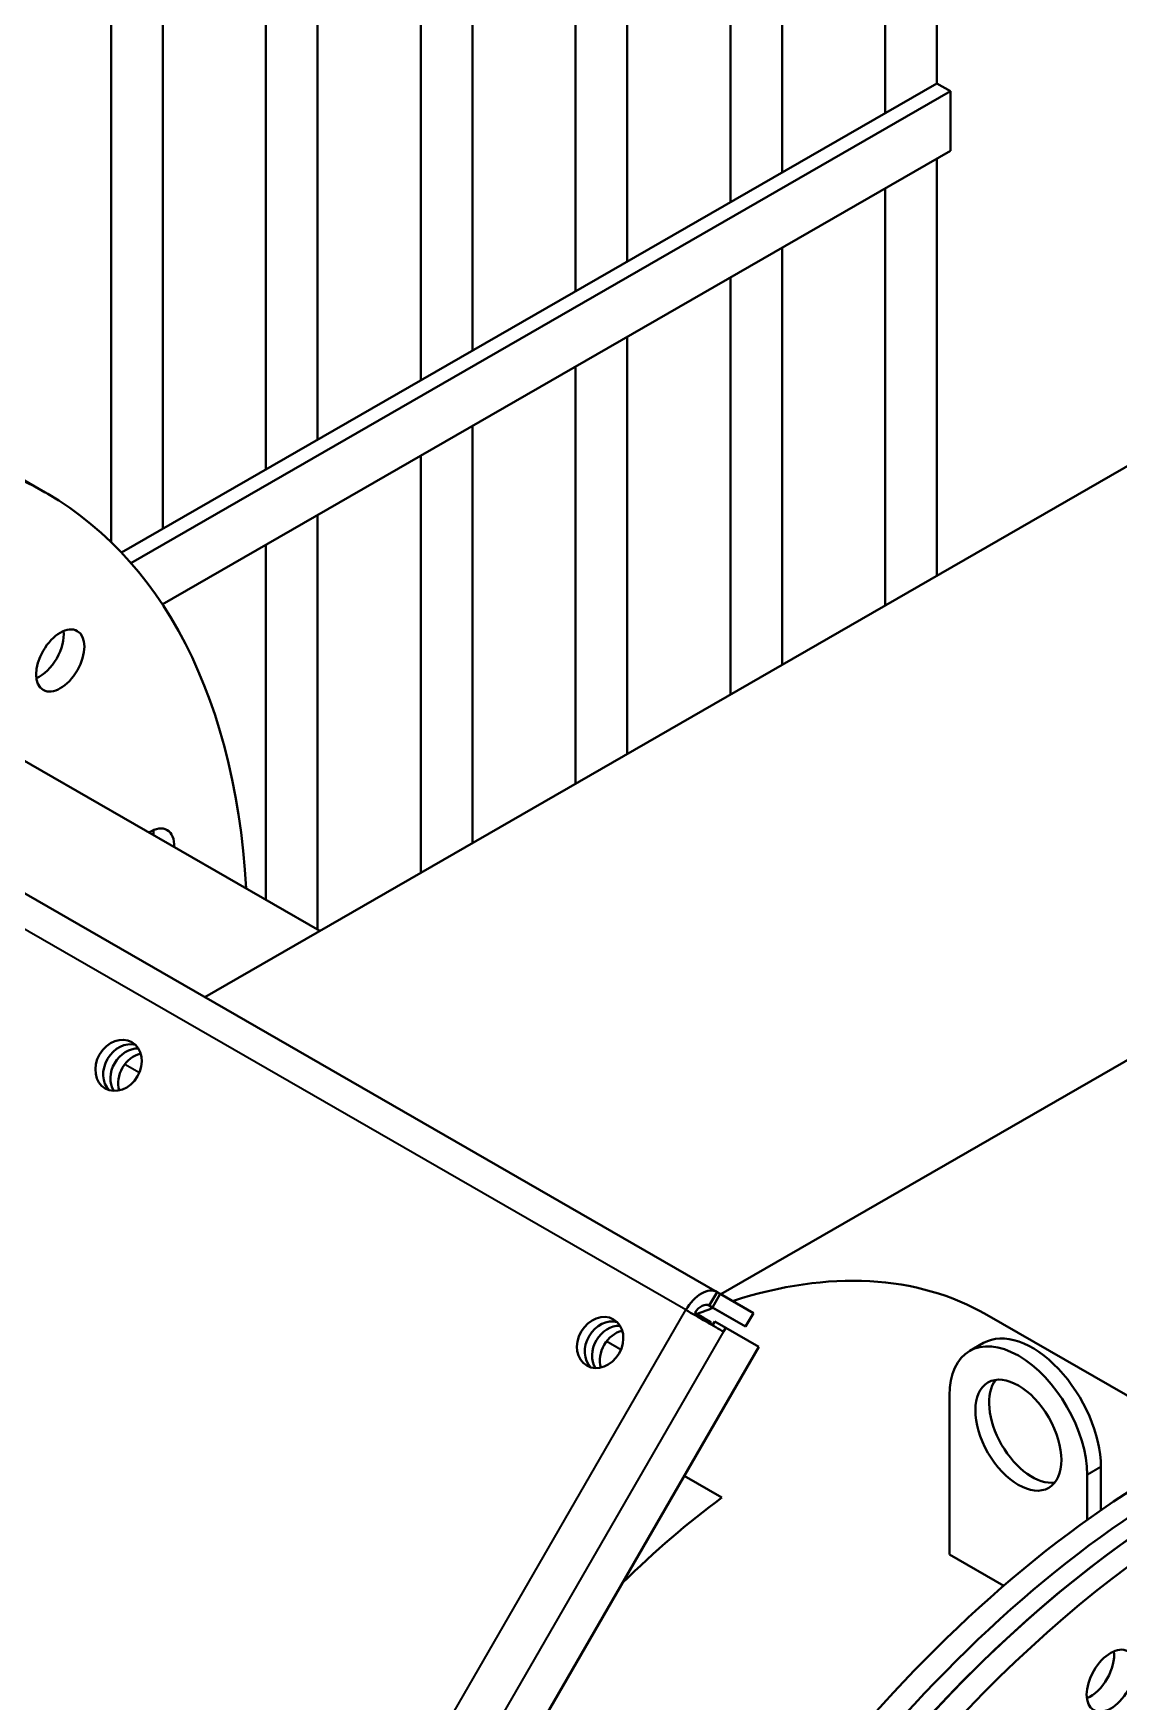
# Model space of a CAD drawing. Header units: millimetres. Extents: x 0 to 4756, y 0 to 3364.
# Drawn here: x 4311.4 to 4422.9, y 2664.3 to 2835.8 of the extents above; entities that cross this region are included whole.
import ezdxf

# ---------------------------------------------------------------- set-up
doc = ezdxf.new("R2010")
doc.units = ezdxf.units.MM
doc.header["$LTSCALE"] = 4
doc.layers.add('가시적인 것(ISO)', color=3, linetype='Continuous', lineweight=40)
doc.layers.add('가시적인 좁은 것(ISO)', color=3, linetype='Continuous', lineweight=35)

msp = doc.modelspace()

# ---------------------------------------------------------------- linework, layer by layer
at = {"layer": '가시적인 것(ISO)'}
for p, q in [((4404.2507, 2967.3251), (4404.2507, 2830.7018)), ((4398.9474, 2827.6478), (4398.9474, 2964.2711)), ((4388.3408, 2958.1632), (4388.3408, 2821.5399)), ((4383.0375, 2818.4859), (4383.0375, 2955.1092)), ((4372.4309, 2949.0013), (4372.4309, 2812.378)), ((4367.1276, 2809.324), (4367.1276, 2945.9473)), ((4356.521, 2939.8394), (4356.521, 2803.2161)), ((4351.2177, 2800.1621), (4351.2177, 2936.7854)), ((4340.6111, 2930.6774), (4340.6111, 2794.0541)), ((4335.3078, 2791.0002), (4335.3078, 2927.6235)), ((4324.7012, 2921.5155), (4324.7012, 2784.8922)), ((4319.3979, 2783.5138), (4319.3979, 2918.4616)), ((4320.4508, 2782.4446), (4404.2507, 2830.7018)), ((4404.2507, 2830.7018), (4405.6649, 2829.8874)), ((4405.6649, 2829.8874), (4321.4219, 2781.3751)), ((4405.6649, 2823.7558), (4405.6649, 2829.8874)), ((4324.6554, 2777.1055), (4405.6649, 2823.7558)), ((4404.2507, 2822.9414), (4404.2507, 2780.0603)), ((4398.9474, 2777.0063), (4398.9474, 2819.8874)), ((4388.3408, 2813.7795), (4388.3408, 2770.8984)), ((4383.0375, 2767.8444), (4383.0375, 2810.7255)), ((4372.4309, 2804.6176), (4372.4309, 2761.7365)), ((4367.1276, 2758.6825), (4367.1276, 2801.5636)), ((4438.015, 2799.5039), (4329.0153, 2736.7351)), ((4356.521, 2795.4557), (4356.521, 2752.5746)), ((4351.2177, 2749.5206), (4351.2177, 2792.4017)), ((4310.5051, 2789.8681), (4312.6265, 2788.6465)), ((4340.6111, 2786.2938), (4340.6111, 2743.6823)), ((4335.3078, 2746.7363), (4335.3078, 2783.2398)), ((4324.7012, 2777.1319), (4324.7012, 2777.0357)), ((4381.661, 2706.4185), (4272.3423, 2769.371)), ((4491.048, 2768.9642), (4382.0481, 2706.1953)), ((4300.1507, 2766.9819), (4340.8452, 2743.5475)), ((4380.8641, 2705.0311), (4381.6641, 2706.4167)), ((4381.1955, 2704.8403), (4381.9955, 2706.2259)), ((4381.9955, 2706.2259), (4381.6641, 2706.4167)), ((4385.3955, 2704.2528), (4381.9955, 2706.2259)), ((4379.5055, 2704.2015), (4379.3641, 2704.2829)), ((4379.4068, 2704.0306), (4379.5055, 2704.2015)), ((4380.2555, 2703.7662), (4379.5055, 2704.2015)), ((4380.1579, 2703.5971), (4380.2555, 2703.7662)), ((4380.1579, 2703.5971), (4380.2555, 2703.7662)), ((4380.2555, 2703.7662), (4381.0555, 2703.302)), ((4380.7534, 2705.0797), (4384.5955, 2702.8672)), ((4380.8641, 2705.0311), (4381.1955, 2704.8403)), ((4381.1955, 2704.8403), (4384.5955, 2702.8672)), ((4384.5955, 2702.8672), (4385.3955, 2704.2528)), ((4409.3987, 2704.0702), (4432.4779, 2690.7797)), ((4381.0555, 2703.302), (4380.9588, 2703.1344)), ((4381.197, 2702.9967), (4381.4298, 2703.3998)), ((4381.4298, 2703.3998), (4382.5612, 2702.7483)), ((4382.3268, 2702.3424), (4382.5612, 2702.7483)), ((4382.5612, 2702.7483), (4385.9612, 2700.7752)), ((4385.9612, 2700.7752), (4325.6925, 2596.387)), ((4409.0538, 2701.1811), (4407.6396, 2700.3667)), ((4405.5588, 2695.7728), (4405.5588, 2679.4219)), ((4421.1152, 2683.9773), (4421.1152, 2688.4433)), ((4378.3023, 2687.5096), (4382.1489, 2685.2773)), ((4419.701, 2682.9819), (4419.701, 2687.6289)), ((4405.5588, 2679.4219), (4411.1235, 2676.2174))]:
    msp.add_line(p, q, dxfattribs=at)
for centre, major_axis, ratio, start_param, end_param in [((4262.7232, 2701.9881), (49.9032, 86.6583), 0.57809312, 5.56045106, 10.14751221), ((4312.0465, 2772.5776), (1.7466, 3.033), 0.57809312, 3.79126171, 5.63351625), ((4323.4062, 2750.889), (1.7466, 3.033), 0.57809312, 5.44488529, 7.12148533), ((4321.2849, 2752.1106), (1.7466, 3.033), 0.57809312, 5.44488529, 5.63351625), ((4320.9547, 2729.264), (-1.3803, -2.3785), 0.81596928, 3.34918274, 6.07559522), ((4320.9547, 2729.264), (1.3803, 2.3785), 0.81596928, 0.20759009, 2.93400256), ((4321.7047, 2728.8287), (1.3803, 2.3785), 0.81596928, 0.41077859, 2.73081407), ((4321.7047, 2728.8287), (-1.3803, -2.3785), 0.81596928, 3.55237124, 5.87240672), ((4322.5047, 2728.3645), (-1.3803, -2.3785), 0.81596928, 3.79189315, 5.63288482), ((4371.9712, 2639.0764), (37.4274, 64.9938), 0.57809312, 0, 0.56887285), ((4430.3076, 2605.4828), (-49.9032, -86.6583), 0.57809312, 3.14159265, 6.28318531), ((4432.0753, 2604.4648), (49.9032, 86.6583), 0.57809312, 0, 3.14159265), ((4380.0641, 2703.6455), (1.5969, 2.7731), 0.57809312, 6.2812516, 7.85204793), ((4380.0641, 2703.6455), (0.7985, 1.3865), 0.57809312, 6.2812516, 7.7267048), ((4428.1862, 2606.7043), (-49.9032, -86.6583), 0.57809312, 3.14159265, 6.28318531), ((4370.4522, 2700.7603), (-1.3803, -2.3785), 0.81596928, 3.34918274, 6.07559522), ((4370.4522, 2700.7603), (1.3803, 2.3785), 0.81596928, 0.20759009, 2.93400256), ((4380.0641, 2703.6455), (2.7713, -1.6), 0.00157785, 0.61639072, 2.18718704), ((4371.9712, 2639.0764), (-37.4274, -64.9938), 0.57809312, 3.74911387, 3.78072998), ((4430.3076, 2605.4828), (-49.9032, -86.6583), 0.57809312, 3.14159265, 6.28318531), ((4371.2022, 2700.325), (1.3803, 2.3785), 0.81596928, 0.41077859, 2.73081407), ((4371.2022, 2700.325), (-1.3803, -2.3785), 0.81596928, 3.55237124, 5.87240672), ((4372.0022, 2699.8608), (-1.3803, -2.3785), 0.81596928, 3.79189315, 5.63288482), ((4412.6299, 2691.7008), (-4.9903, 8.6658), 0.57809312, 3.92892453, 7.07051718), ((4414.0441, 2692.5152), (-4.9903, 8.6658), 0.57809312, 3.92892453, 6.28318531), ((4432.0753, 2604.4648), (-49.9032, -86.6583), 0.57809312, 3.14159265, 6.28318531), ((4414.0441, 2692.5152), (-3.119, 5.4161), 0.57809312, 0.22780306, 2.91378959), ((4389.6489, 2628.8965), (-37.4274, -64.9938), 0.57809312, 4.06695416, 4.26537738), ((4420.0047, 2667.6746), (-1.7466, -3.033), 0.57809312, 0.64966906, 2.4919236), ((4420.0047, 2667.6746), (1.7466, 3.033), 0.57809312, 3.79126171, 5.63351625)]:
    msp.add_ellipse(centre, major_axis=major_axis, ratio=ratio, start_param=start_param, end_param=end_param, dxfattribs=at)
for centre, major_axis, ratio in [((4314.1678, 2771.356), (1.7466, 3.033), 0.57809312), ((4320.1547, 2729.7282), (1.3803, 2.3785), 0.81596928), ((4434.1966, 2603.2432), (-49.9032, -86.6583), 0.57809312), ((4369.6522, 2701.2245), (1.3803, 2.3785), 0.81596928), ((4412.6299, 2691.7008), (3.119, -5.4161), 0.57809312), ((4422.126, 2666.453), (-1.7466, -3.033), 0.57809312)]:
    msp.add_ellipse(centre, major_axis=major_axis, ratio=ratio, dxfattribs=at)
at = {"layer": '가시적인 좁은 것(ISO)'}
for p, q in [((4378.4641, 2704.574), (4269.1454, 2767.5264)), ((4320.8085, 2729.8551), (4322.2928, 2729.0004)), ((4318.6641, 2600.9975), (4378.4641, 2704.574)), ((4382.3268, 2702.3424), (4322.5268, 2598.766)), ((4370.306, 2701.3514), (4371.7902, 2700.4967)), ((4421.1152, 2688.4433), (4419.701, 2687.6289))]:
    msp.add_line(p, q, dxfattribs=at)

doc.saveas('drawing.dxf')
